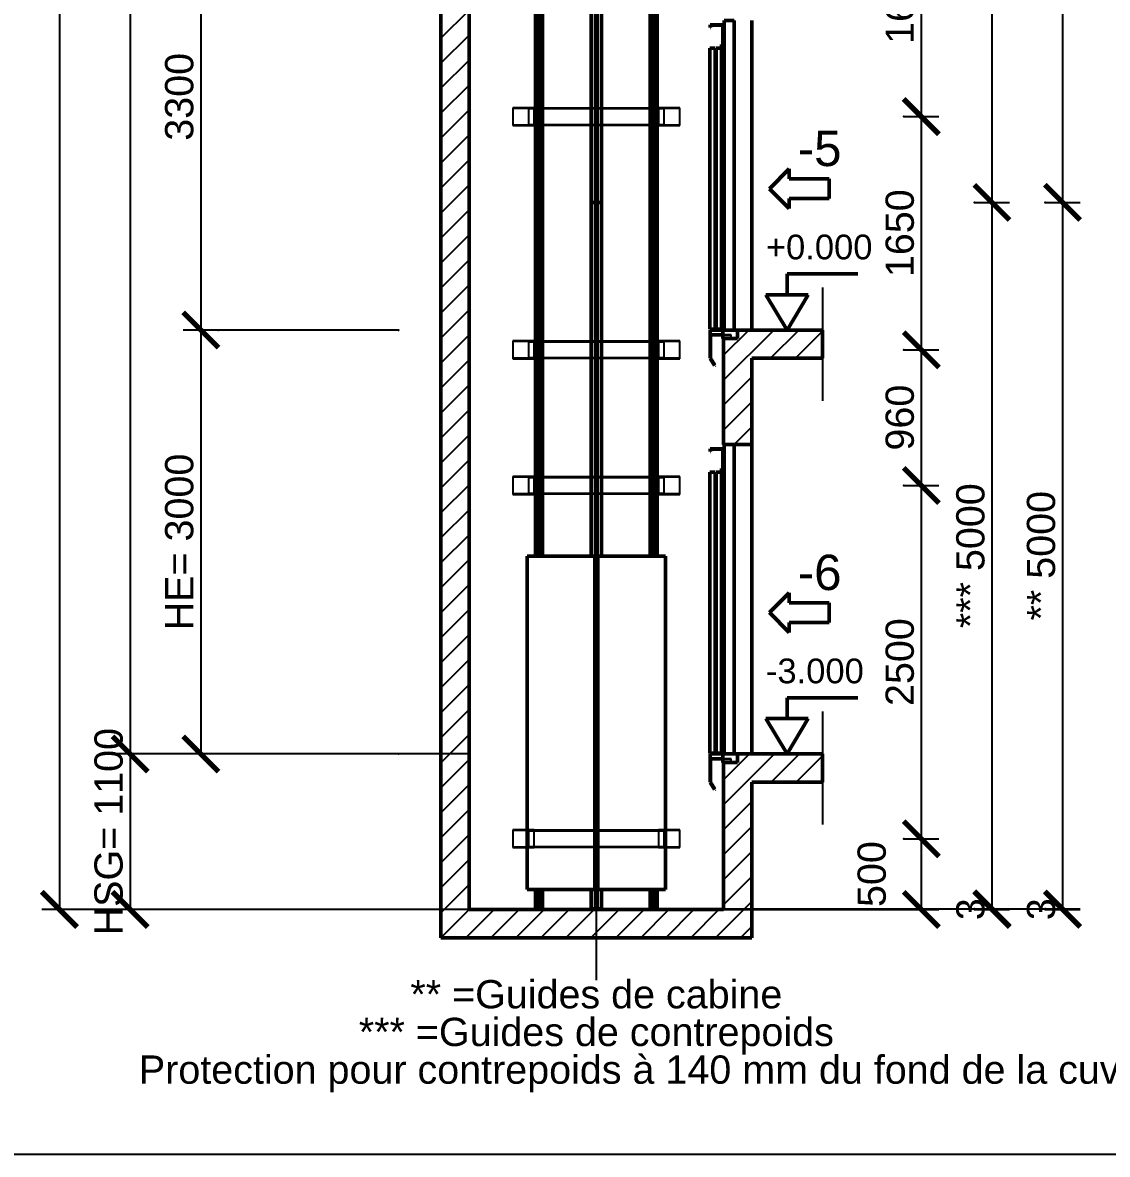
# Model space of a CAD drawing. Header units: millimetres. Extents: x -1795 to 75982, y -13206 to 25154.
# Drawn here: x 45393 to 53071, y -500 to 7508 of the extents above; entities that cross this region are included whole.
import ezdxf

# ---------------------------------------------------------------- set-up
doc = ezdxf.new("R2010")
doc.units = ezdxf.units.MM
doc.linetypes.add('AM_ISO02W050', pattern=[7.5, 6, -1.5])
doc.linetypes.add('AM_ISO08W050', pattern=[18, 12, -1.5, 3, -1.5])
for name, color, linetype, lineweight in [('AM_0', 7, 'Continuous', 50), ('LDCar-AM_0', 7, 'Continuous', 50), ('LDCar-AM_3', 6, 'AM_ISO02W050', 25), ('LDCar-AM_6', 2, 'Continuous', 35), ('LDCar-AM_7', 4, 'AM_ISO08W050', 25), ('LDGuides-AM_0', 7, 'Continuous', 50), ('LDGuides-AM_6', 2, 'Continuous', 35), ('LDRailBrackets-AM_3', 6, 'AM_ISO02W050', 25), ('LDRailBrackets-AM_6', 2, 'Continuous', 35), ('LDShaft-AM_0', 7, 'Continuous', 50), ('LDShaft-AM_4', 3, 'Continuous', 25), ('LDShaft-AM_5', 3, 'Continuous', 25), ('LDShaft-AM_6', 2, 'Continuous', 35), ('LDShaft-AM_7', 4, 'AM_ISO08W050', 25), ('LDShaft-AM_8', 1, 'Continuous', 25)]:
    doc.layers.add(name, color=color, linetype=linetype, lineweight=lineweight)
doc.layers.add('AM_VIEWS', color=1, linetype='Continuous', lineweight=25, plot=False)
doc.styles.add('LD', font='ARIALUNI.TTF')
doc.dimstyles.new('LIFT', dxfattribs={"dimtxt": 2.5, "dimasz": 2.5, "dimexe": 1.25, "dimexo": 0, "dimgap": 0.5, "dimtad": 1, "dimdec": 0, "dimzin": 1, "dimdsep": 46, "dimtxsty": 'LD', "dimblk": 'ARCHTICK', "dimcen": 0, "dimdle": 1, "dimclrd": 3, "dimclre": 3, "dimclrt": 4, "dimadec": 0, "dimazin": 0, "dimtp": 0.1, "dimtm": 0.1, "dimtfac": 0.71, "dimtdec": 0, "dimtix": 1, "dimtmove": 0, "dimatfit": 3, "dimfxl": 1, "dimtolj": 1, "dimarcsym": 0})

# ---------------------------------------------------------------- blocks, each defined once
blk = doc.blocks.new('LD_20150423131208_000000C4')
at = {"layer": 'LDShaft-AM_8'}
for p, q in [((-200, 6164), (0, 6364)), ((-200, 5987.2), (0, 6187.2)), ((-200, 5810.4), (0, 6010.4)), ((-200, 5633.6), (0, 5833.6)), ((-200, 5456.9), (0, 5656.9)), ((-200, 5280.1), (0, 5480.1)), ((-200, 5103.3), (0, 5303.3)), ((-200, 4926.5), (0, 5126.5)), ((-200, 4749.7), (0, 4949.7)), ((-200, 4573), (0, 4773)), ((-200, 4396.2), (0, 4596.2)), ((-200, 4219.4), (0, 4419.4)), ((-200, 4042.6), (0, 4242.6)), ((1800, 3744.5), (2155.5, 4100)), ((1800, 3921.3), (1978.7, 4100)), ((2132.2, 3900), (2332.2, 4100)), ((2309, 3900), (2500, 4091)), ((-200, 3865.9), (0, 4065.9)), ((-200, 3689.1), (0, 3889.1)), ((2485.8, 3900), (2500, 3914.2)), ((1800, 3567.8), (2000, 3767.8)), ((-200, 3512.3), (0, 3712.3)), ((-200, 3335.5), (0, 3535.5)), ((1800, 3391), (2000, 3591)), ((1875.8, 3290), (2000, 3414.2)), ((-200, 3158.8), (0, 3358.8)), ((-200, 2982), (0, 3182)), ((-200, 2805.2), (0, 3005.2)), ((-200, 2628.4), (0, 2828.4)), ((-200, 2451.7), (0, 2651.7)), ((-200, 2274.9), (0, 2474.9)), ((-200, 2098.1), (0, 2298.1)), ((-200, 1921.3), (0, 2121.3)), ((-200, 1744.5), (0, 1944.5)), ((-200, 1567.8), (0, 1767.8)), ((-200, 1391), (0, 1591)), ((-200, 1214.2), (0, 1414.2)), ((-200, 1037.4), (0, 1237.4)), ((-200, 860.7), (0, 1060.7)), ((1800, 739.3), (2160.7, 1100)), ((1800, 916.1), (1983.9, 1100)), ((2137.4, 900), (2337.4, 1100)), ((2314.2, 900), (2500, 1085.8)), ((-200, 683.9), (0, 883.9)), ((2491, 900), (2500, 909)), ((1800, 562.6), (2000, 762.6)), ((-200, 507.1), (0, 707.1)), ((1800, 385.8), (2000, 585.8)), ((-200, 330.3), (0, 530.3)), ((1800, 209), (2000, 409)), ((-200, 153.6), (0, 353.6)), ((-200, -23.2), (0, 176.8)), ((1800, 32.2), (2000, 232.2)), ((-200, -200), (0, 0)), ((-200, -200), (0, 0)), ((-23.2, -200), (176.8, 0)), ((330.3, -200), (530.3, 0)), ((507.1, -200), (707.1, 0)), ((683.9, -200), (883.9, 0)), ((1214.2, -200), (1414.2, 0)), ((1391, -200), (1591, 0)), ((1567.8, -200), (1767.8, 0)), ((1744.5, -200), (2000, 55.5)), ((153.6, -200), (353.6, 0)), ((860.7, -200), (1060.7, 0)), ((1037.4, -200), (1237.4, 0)), ((1921.3, -200), (2000, -121.3))]:
    blk.add_line(p, q, dxfattribs=at)
blk = doc.blocks.new('_ArchTick')
at = {"color": 0, "linetype": 'ByBlock', "const_width": 0.15}
blk.add_lwpolyline([(-0.5, -0.5), (0.5, 0.5)], dxfattribs=at)
blk = doc.blocks.new('*D439')
at = {"layer": 'LDShaft-AM_5', "color": 3, "transparency": 16777216}
for p, q in [((48053.5, 5333.3), (46528.5, 5333.3)), ((46653.5, 5333.3), (46653.5, 2333.3)), ((48053.5, 2333.3), (46528.5, 2333.3))]:
    blk.add_line(p, q, dxfattribs=at)
for p in [(48052.5, 5333.3), (48052.5, 2333.3)]:
    blk.add_point(p, dxfattribs=at)
at = {"layer": 'LDShaft-AM_5', "color": 3, "transparency": 16777216, "xscale": 250, "yscale": 250, "zscale": 250}
for p, rotation in [((46653.5, 5333.3), 90), ((46653.5, 2333.3), 270)]:
    blk.add_blockref('_ArchTick', p, dxfattribs=dict(at, rotation=rotation))
at = {"layer": 'LDShaft-AM_5', "color": 4, "transparency": 16777216, "insert": (46603.5, 3833.3), "char_height": 200, "attachment_point": 8, "rotation": 90, "style": 'LD'}
blk.add_mtext('HE= 3000', dxfattribs=at)
blk = doc.blocks.new('*D440')
at = {"layer": 'LDShaft-AM_5', "color": 3, "transparency": 16777216}
for p, q in [((46778.5, 8633.3), (46528.5, 8633.3)), ((46653.5, 8633.3), (46653.5, 5333.3)), ((46778.5, 5333.3), (46528.5, 5333.3))]:
    blk.add_line(p, q, dxfattribs=at)
for p in [(46777.5, 8633.3), (46777.5, 5333.3)]:
    blk.add_point(p, dxfattribs=at)
at = {"layer": 'LDShaft-AM_5', "color": 3, "transparency": 16777216, "xscale": 250, "yscale": 250, "zscale": 250}
for p, rotation in [((46653.5, 8633.3), 90), ((46653.5, 5333.3), 270)]:
    blk.add_blockref('_ArchTick', p, dxfattribs=dict(at, rotation=rotation))
at = {"layer": 'LDShaft-AM_5', "color": 4, "transparency": 16777216, "insert": (46603.5, 6983.3), "char_height": 200, "attachment_point": 8, "rotation": 90, "style": 'LD'}
blk.add_mtext('3300', dxfattribs=at)
blk = doc.blocks.new('LD_20150423131208_000000C6')
at = {"layer": 'LDShaft-AM_0'}
for p, q in [((0, 0), (0, 7340)), ((-200, 7199.9999), (-200, -200)), ((2000, 4100), (2000, 6290)), ((1900, 4099.9999), (1900, 4040)), ((2000, 4099.9999), (1900, 4099.9999)), ((2500, 4099.9999), (2000, 4099.9999)), ((2500, 3899.9999), (2500, 4099.9999)), ((1800, 4040), (1800, 3290)), ((1820, 4040), (1800, 4040)), ((1900, 4040), (1820, 4040)), ((2000, 3899.9999), (2500, 3899.9999)), ((2000, 3290), (2000, 3899.9999)), ((1800, 3290), (1820, 3290)), ((1820, 3290), (2000, 3290)), ((2000, 1100), (2000, 3290)), ((1900, 1099.9999), (1900, 1040)), ((2000, 1099.9999), (1900, 1099.9999)), ((2500, 1099.9999), (2000, 1099.9999)), ((2500, 899.9999), (2500, 1099.9999)), ((1800, 1040), (1800, 0)), ((1820, 1040), (1800, 1040)), ((1900, 1040), (1820, 1040)), ((2000, 899.9999), (2500, 899.9999)), ((2000, 0), (2000, 899.9999)), ((1800, 0), (0, 0)), ((2000, -200), (2000, 0)), ((-200, -200), (-20, -200)), ((-20, -200), (0, -200)), ((0, -200), (2000, -200))]:
    blk.add_line(p, q, dxfattribs=at)
blk = doc.blocks.new('LD_20150423131208_000000C7')
at = {"layer": 'LDCar-AM_0'}
for p, q in [((-10, 2500), (-490, 2500)), ((-490, 2500), (-490, 140)), ((-10, 140), (-10, 2500)), ((490, 2500), (10, 2500)), ((10, 2500), (10, 140)), ((490, 140), (490, 2500)), ((-490, 140), (-10, 140)), ((10, 140), (490, 140))]:
    blk.add_line(p, q, dxfattribs=at)
blk = doc.blocks.new('LD_20150423131208_000000C8')
at = {"layer": 'LDRailBrackets-AM_3'}
for p, q in [((-580, 63), (-590, 63)), ((-590, 63), (-590, 60)), ((-440, 60), (-590, 60)), ((-590, 60), (-590, -60)), ((-590, 60), (-580, 60)), ((-525, 63), (-580, 63)), ((-580, 63), (-580, 60)), ((-580, 60), (-580, 63)), ((-580, 60), (-525, 60)), ((-525, 60), (-525, 63)), ((-490, 63), (-525, 63)), ((-525, 63), (-525, 60)), ((-525, 60), (-490, 60)), ((-490, 60), (-490, 63)), ((-460, 63), (-490, 63)), ((-490, 63), (-490, 60)), ((-490, 60), (-460, 60)), ((480, 60), (-480, 60)), ((-480, 60), (-480, 57)), ((480, 57), (-480, 57)), ((-480, 57), (-480, -57)), ((-480, 57), (480, 57)), ((-440, 63), (-460, 63)), ((-460, 63), (-460, 60)), ((-460, 60), (-460, 63)), ((-460, 60), (-440, 60)), ((-440, 60), (-440, 63)), ((-440, -60), (-440, 60)), ((440, 63), (440, 60)), ((460, 63), (440, 63)), ((590, 60), (440, 60)), ((440, 60), (440, -60)), ((440, 60), (460, 60)), ((460, 60), (460, 63)), ((460, 63), (460, 60)), ((490, 63), (460, 63)), ((460, 60), (490, 60)), ((480, 57), (480, 60)), ((480, -57), (480, 57)), ((490, 63), (490, 60)), ((525, 63), (490, 63)), ((490, 60), (490, 63)), ((490, 60), (525, 60)), ((525, 63), (525, 60)), ((580, 63), (525, 63)), ((525, 60), (525, 63)), ((525, 60), (580, 60)), ((580, 60), (580, 63)), ((580, 63), (580, 60)), ((590, 63), (580, 63)), ((580, 60), (590, 60)), ((590, 60), (590, 63)), ((590, -60), (590, 60)), ((-590, -60), (-440, -60)), ((-580, -60), (-590, -60)), ((-590, -60), (-590, -63)), ((-590, -63), (-580, -63)), ((-525, -60), (-580, -60)), ((-580, -60), (-580, -63)), ((-580, -63), (-580, -60)), ((-580, -63), (-525, -63)), ((-525, -63), (-525, -60)), ((-490, -60), (-525, -60)), ((-525, -60), (-525, -63)), ((-525, -63), (-490, -63)), ((-490, -63), (-490, -60)), ((-460, -60), (-490, -60)), ((-490, -60), (-490, -63)), ((-490, -63), (-460, -63)), ((-480, -57), (480, -57)), ((480, -57), (-480, -57)), ((-480, -57), (-480, -60)), ((-480, -60), (480, -60)), ((-440, -60), (-460, -60)), ((-460, -60), (-460, -63)), ((-460, -63), (-460, -60)), ((-460, -63), (-440, -63)), ((-440, -63), (-440, -60)), ((440, -60), (590, -60)), ((440, -60), (440, -63)), ((460, -60), (440, -60)), ((440, -63), (460, -63)), ((460, -63), (460, -60)), ((460, -60), (460, -63)), ((490, -60), (460, -60)), ((460, -63), (490, -63)), ((480, -60), (480, -57)), ((490, -60), (490, -63)), ((525, -60), (490, -60)), ((490, -63), (490, -60)), ((490, -63), (525, -63)), ((525, -60), (525, -63)), ((580, -60), (525, -60)), ((525, -63), (525, -60)), ((525, -63), (580, -63)), ((580, -63), (580, -60)), ((580, -60), (580, -63)), ((590, -60), (580, -60)), ((580, -63), (590, -63)), ((590, -63), (590, -60))]:
    blk.add_line(p, q, dxfattribs=at)
blk = doc.blocks.new('*D448')
at = {"layer": 'LDShaft-AM_5', "color": 3, "transparency": 16777216}
for p, q in [((51628.5, 1733.3), (51878.5, 1733.3)), ((51753.5, 1733.3), (51753.5, 1233.3)), ((49453.5, 1233.3), (51878.5, 1233.3))]:
    blk.add_line(p, q, dxfattribs=at)
for p in [(51629.5, 1733.3), (49454.5, 1233.3)]:
    blk.add_point(p, dxfattribs=at)
at = {"layer": 'LDShaft-AM_5', "color": 3, "transparency": 16777216, "xscale": 250, "yscale": 250, "zscale": 250, "rotation": 90}
blk.add_blockref('_ArchTick', (51753.5, 1233.3), dxfattribs=at)
at = {"layer": 'LDShaft-AM_5', "color": 4, "transparency": 16777216, "insert": (51403.5, 1483.3), "char_height": 200, "attachment_point": 5, "rotation": 90, "style": 'LD'}
blk.add_mtext('500', dxfattribs=at)
blk = doc.blocks.new('_NONE')
blk = doc.blocks.new('LD_20150423131208_000000C9')
at = {"layer": 'LDRailBrackets-AM_3'}
for p, q in [((-580, 63), (-590, 63)), ((-590, 63), (-590, 60)), ((-440, 60), (-590, 60)), ((-590, 60), (-590, -60)), ((-590, 60), (-580, 60)), ((-525, 63), (-580, 63)), ((-580, 63), (-580, 60)), ((-580, 60), (-580, 63)), ((-580, 60), (-525, 60)), ((-525, 60), (-525, 63)), ((-490, 63), (-525, 63)), ((-525, 63), (-525, 60)), ((-525, 60), (-490, 60)), ((-490, 60), (-490, 63)), ((-460, 63), (-490, 63)), ((-490, 63), (-490, 60)), ((-490, 60), (-460, 60)), ((480, 60), (-480, 60)), ((-480, 60), (-480, 57)), ((480, 57), (-480, 57)), ((-480, 57), (-480, -57)), ((-480, 57), (480, 57)), ((-440, 63), (-460, 63)), ((-460, 63), (-460, 60)), ((-460, 60), (-460, 63)), ((-460, 60), (-440, 60)), ((-440, 60), (-440, 63)), ((-440, -60), (-440, 60)), ((440, 63), (440, 60)), ((460, 63), (440, 63)), ((590, 60), (440, 60)), ((440, 60), (440, -60)), ((440, 60), (460, 60)), ((460, 60), (460, 63)), ((460, 63), (460, 60)), ((490, 63), (460, 63)), ((460, 60), (490, 60)), ((480, 57), (480, 60)), ((480, -57), (480, 57)), ((490, 63), (490, 60)), ((525, 63), (490, 63)), ((490, 60), (490, 63)), ((490, 60), (525, 60)), ((525, 63), (525, 60)), ((580, 63), (525, 63)), ((525, 60), (525, 63)), ((525, 60), (580, 60)), ((580, 60), (580, 63)), ((580, 63), (580, 60)), ((590, 63), (580, 63)), ((580, 60), (590, 60)), ((590, 60), (590, 63)), ((590, -60), (590, 60)), ((-590, -60), (-440, -60)), ((-580, -60), (-590, -60)), ((-590, -60), (-590, -63)), ((-590, -63), (-580, -63)), ((-525, -60), (-580, -60)), ((-580, -60), (-580, -63)), ((-580, -63), (-580, -60)), ((-580, -63), (-525, -63)), ((-525, -63), (-525, -60)), ((-490, -60), (-525, -60)), ((-525, -60), (-525, -63)), ((-525, -63), (-490, -63)), ((-490, -63), (-490, -60)), ((-460, -60), (-490, -60)), ((-490, -60), (-490, -63)), ((-490, -63), (-460, -63)), ((-480, -57), (480, -57)), ((480, -57), (-480, -57)), ((-480, -57), (-480, -60)), ((-480, -60), (480, -60)), ((-440, -60), (-460, -60)), ((-460, -60), (-460, -63)), ((-460, -63), (-460, -60)), ((-460, -63), (-440, -63)), ((-440, -63), (-440, -60)), ((440, -60), (590, -60)), ((440, -60), (440, -63)), ((460, -60), (440, -60)), ((440, -63), (460, -63)), ((460, -63), (460, -60)), ((460, -60), (460, -63)), ((490, -60), (460, -60)), ((460, -63), (490, -63)), ((480, -60), (480, -57)), ((490, -60), (490, -63)), ((525, -60), (490, -60)), ((490, -63), (490, -60)), ((490, -63), (525, -63)), ((525, -60), (525, -63)), ((580, -60), (525, -60)), ((525, -63), (525, -60)), ((525, -63), (580, -63)), ((580, -63), (580, -60)), ((580, -60), (580, -63)), ((590, -60), (580, -60)), ((580, -63), (590, -63)), ((590, -63), (590, -60))]:
    blk.add_line(p, q, dxfattribs=at)
blk = doc.blocks.new('*D450')
at = {"layer": 'LDShaft-AM_5', "color": 3, "transparency": 16777216}
for p, q in [((51628.5, 4233.3), (51878.5, 4233.3)), ((51753.5, 4233.3), (51753.5, 1733.3)), ((51628.5, 1733.3), (51878.5, 1733.3))]:
    blk.add_line(p, q, dxfattribs=at)
for p in [(51629.5, 4233.3), (51629.5, 1733.3)]:
    blk.add_point(p, dxfattribs=at)
at = {"layer": 'LDShaft-AM_5', "color": 3, "transparency": 16777216, "xscale": 250, "yscale": 250, "zscale": 250}
for p, rotation in [((51753.5, 4233.3), 90), ((51753.5, 1733.3), 270)]:
    blk.add_blockref('_ArchTick', p, dxfattribs=dict(at, rotation=rotation))
at = {"layer": 'LDShaft-AM_5', "color": 4, "transparency": 16777216, "insert": (51703.5, 2983.3), "char_height": 200, "attachment_point": 8, "rotation": 90, "style": 'LD'}
blk.add_mtext('2500', dxfattribs=at)
blk = doc.blocks.new('LD_20150423131208_000000CA')
at = {"layer": 'LDRailBrackets-AM_3'}
for p, q in [((-580, 63), (-590, 63)), ((-590, 63), (-590, 60)), ((-440, 60), (-590, 60)), ((-590, 60), (-590, -60)), ((-590, 60), (-580, 60)), ((-525, 63), (-580, 63)), ((-580, 63), (-580, 60)), ((-580, 60), (-580, 63)), ((-580, 60), (-525, 60)), ((-525, 60), (-525, 63)), ((-490, 63), (-525, 63)), ((-525, 63), (-525, 60)), ((-525, 60), (-490, 60)), ((-490, 60), (-490, 63)), ((-460, 63), (-490, 63)), ((-490, 63), (-490, 60)), ((-490, 60), (-460, 60)), ((480, 60), (-480, 60)), ((-480, 60), (-480, 57)), ((480, 57), (-480, 57)), ((-480, 57), (-480, -57)), ((-480, 57), (480, 57)), ((-440, 63), (-460, 63)), ((-460, 63), (-460, 60)), ((-460, 60), (-460, 63)), ((-460, 60), (-440, 60)), ((-440, 60), (-440, 63)), ((-440, -60), (-440, 60)), ((440, 63), (440, 60)), ((460, 63), (440, 63)), ((590, 60), (440, 60)), ((440, 60), (440, -60)), ((440, 60), (460, 60)), ((460, 60), (460, 63)), ((460, 63), (460, 60)), ((490, 63), (460, 63)), ((460, 60), (490, 60)), ((480, 57), (480, 60)), ((480, -57), (480, 57)), ((490, 63), (490, 60)), ((525, 63), (490, 63)), ((490, 60), (490, 63)), ((490, 60), (525, 60)), ((525, 63), (525, 60)), ((580, 63), (525, 63)), ((525, 60), (525, 63)), ((525, 60), (580, 60)), ((580, 60), (580, 63)), ((580, 63), (580, 60)), ((590, 63), (580, 63)), ((580, 60), (590, 60)), ((590, 60), (590, 63)), ((590, -60), (590, 60)), ((-590, -60), (-440, -60)), ((-580, -60), (-590, -60)), ((-590, -60), (-590, -63)), ((-590, -63), (-580, -63)), ((-525, -60), (-580, -60)), ((-580, -60), (-580, -63)), ((-580, -63), (-580, -60)), ((-580, -63), (-525, -63)), ((-525, -63), (-525, -60)), ((-490, -60), (-525, -60)), ((-525, -60), (-525, -63)), ((-525, -63), (-490, -63)), ((-490, -63), (-490, -60)), ((-460, -60), (-490, -60)), ((-490, -60), (-490, -63)), ((-490, -63), (-460, -63)), ((-480, -57), (480, -57)), ((480, -57), (-480, -57)), ((-480, -57), (-480, -60)), ((-480, -60), (480, -60)), ((-440, -60), (-460, -60)), ((-460, -60), (-460, -63)), ((-460, -63), (-460, -60)), ((-460, -63), (-440, -63)), ((-440, -63), (-440, -60)), ((440, -60), (590, -60)), ((440, -60), (440, -63)), ((460, -60), (440, -60)), ((440, -63), (460, -63)), ((460, -63), (460, -60)), ((460, -60), (460, -63)), ((490, -60), (460, -60)), ((460, -63), (490, -63)), ((480, -60), (480, -57)), ((490, -60), (490, -63)), ((525, -60), (490, -60)), ((490, -63), (490, -60)), ((490, -63), (525, -63)), ((525, -60), (525, -63)), ((580, -60), (525, -60)), ((525, -63), (525, -60)), ((525, -63), (580, -63)), ((580, -63), (580, -60)), ((580, -60), (580, -63)), ((590, -60), (580, -60)), ((580, -63), (590, -63)), ((590, -63), (590, -60))]:
    blk.add_line(p, q, dxfattribs=at)
blk = doc.blocks.new('*D452')
at = {"layer": 'LDShaft-AM_5', "color": 3, "transparency": 16777216}
for p, q in [((51628.5, 5193.3), (51878.5, 5193.3)), ((51753.5, 5193.3), (51753.5, 4233.3)), ((51628.5, 4233.3), (51878.5, 4233.3))]:
    blk.add_line(p, q, dxfattribs=at)
for p in [(51629.5, 5193.3), (51629.5, 4233.3)]:
    blk.add_point(p, dxfattribs=at)
at = {"layer": 'LDShaft-AM_5', "color": 3, "transparency": 16777216, "xscale": 250, "yscale": 250, "zscale": 250}
for p, rotation in [((51753.5, 5193.3), 90), ((51753.5, 4233.3), 270)]:
    blk.add_blockref('_ArchTick', p, dxfattribs=dict(at, rotation=rotation))
at = {"layer": 'LDShaft-AM_5', "color": 4, "transparency": 16777216, "insert": (51703.5, 4713.3), "char_height": 200, "attachment_point": 8, "rotation": 90, "style": 'LD'}
blk.add_mtext('960', dxfattribs=at)
blk = doc.blocks.new('LD_20150423131208_000000CB')
at = {"layer": 'LDRailBrackets-AM_3'}
for p, q in [((-580, 63), (-590, 63)), ((-590, 63), (-590, 60)), ((-440, 60), (-590, 60)), ((-590, 60), (-590, -60)), ((-590, 60), (-580, 60)), ((-525, 63), (-580, 63)), ((-580, 63), (-580, 60)), ((-580, 60), (-580, 63)), ((-580, 60), (-525, 60)), ((-525, 60), (-525, 63)), ((-490, 63), (-525, 63)), ((-525, 63), (-525, 60)), ((-525, 60), (-490, 60)), ((-490, 60), (-490, 63)), ((-460, 63), (-490, 63)), ((-490, 63), (-490, 60)), ((-490, 60), (-460, 60)), ((480, 60), (-480, 60)), ((-480, 60), (-480, 57)), ((480, 57), (-480, 57)), ((-480, 57), (-480, -57)), ((-480, 57), (480, 57)), ((-440, 63), (-460, 63)), ((-460, 63), (-460, 60)), ((-460, 60), (-460, 63)), ((-460, 60), (-440, 60)), ((-440, 60), (-440, 63)), ((-440, -60), (-440, 60)), ((440, 63), (440, 60)), ((460, 63), (440, 63)), ((590, 60), (440, 60)), ((440, 60), (440, -60)), ((440, 60), (460, 60)), ((460, 60), (460, 63)), ((460, 63), (460, 60)), ((490, 63), (460, 63)), ((460, 60), (490, 60)), ((480, 57), (480, 60)), ((480, -57), (480, 57)), ((490, 63), (490, 60)), ((525, 63), (490, 63)), ((490, 60), (490, 63)), ((490, 60), (525, 60)), ((525, 63), (525, 60)), ((580, 63), (525, 63)), ((525, 60), (525, 63)), ((525, 60), (580, 60)), ((580, 60), (580, 63)), ((580, 63), (580, 60)), ((590, 63), (580, 63)), ((580, 60), (590, 60)), ((590, 60), (590, 63)), ((590, -60), (590, 60)), ((-590, -60), (-440, -60)), ((-580, -60), (-590, -60)), ((-590, -60), (-590, -63)), ((-590, -63), (-580, -63)), ((-525, -60), (-580, -60)), ((-580, -60), (-580, -63)), ((-580, -63), (-580, -60)), ((-580, -63), (-525, -63)), ((-525, -63), (-525, -60)), ((-490, -60), (-525, -60)), ((-525, -60), (-525, -63)), ((-525, -63), (-490, -63)), ((-490, -63), (-490, -60)), ((-460, -60), (-490, -60)), ((-490, -60), (-490, -63)), ((-490, -63), (-460, -63)), ((-480, -57), (480, -57)), ((480, -57), (-480, -57)), ((-480, -57), (-480, -60)), ((-480, -60), (480, -60)), ((-440, -60), (-460, -60)), ((-460, -60), (-460, -63)), ((-460, -63), (-460, -60)), ((-460, -63), (-440, -63)), ((-440, -63), (-440, -60)), ((440, -60), (590, -60)), ((440, -60), (440, -63)), ((460, -60), (440, -60)), ((440, -63), (460, -63)), ((460, -63), (460, -60)), ((460, -60), (460, -63)), ((490, -60), (460, -60)), ((460, -63), (490, -63)), ((480, -60), (480, -57)), ((490, -60), (490, -63)), ((525, -60), (490, -60)), ((490, -63), (490, -60)), ((490, -63), (525, -63)), ((525, -60), (525, -63)), ((580, -60), (525, -60)), ((525, -63), (525, -60)), ((525, -63), (580, -63)), ((580, -63), (580, -60)), ((580, -60), (580, -63)), ((590, -60), (580, -60)), ((580, -63), (590, -63)), ((590, -63), (590, -60))]:
    blk.add_line(p, q, dxfattribs=at)
blk = doc.blocks.new('*D454')
at = {"layer": 'LDShaft-AM_5', "color": 3, "transparency": 16777216}
for p, q in [((51628.5, 6843.3), (51878.5, 6843.3)), ((51753.5, 6843.3), (51753.5, 5193.3)), ((51628.5, 5193.3), (51878.5, 5193.3))]:
    blk.add_line(p, q, dxfattribs=at)
for p in [(51629.5, 6843.3), (51629.5, 5193.3)]:
    blk.add_point(p, dxfattribs=at)
at = {"layer": 'LDShaft-AM_5', "color": 3, "transparency": 16777216, "xscale": 250, "yscale": 250, "zscale": 250}
for p, rotation in [((51753.5, 6843.3), 90), ((51753.5, 5193.3), 270)]:
    blk.add_blockref('_ArchTick', p, dxfattribs=dict(at, rotation=rotation))
at = {"layer": 'LDShaft-AM_5', "color": 4, "transparency": 16777216, "insert": (51703.5, 6018.3), "char_height": 200, "attachment_point": 8, "rotation": 90, "style": 'LD'}
blk.add_mtext('1650', dxfattribs=at)
blk = doc.blocks.new('*D456')
at = {"layer": 'LDShaft-AM_5', "color": 3, "transparency": 16777216}
for p, q in [((51628.5, 8493.3), (51878.5, 8493.3)), ((51753.5, 8493.3), (51753.5, 6843.3)), ((51628.5, 6843.3), (51878.5, 6843.3))]:
    blk.add_line(p, q, dxfattribs=at)
for p in [(51629.5, 8493.3), (51629.5, 6843.3)]:
    blk.add_point(p, dxfattribs=at)
at = {"layer": 'LDShaft-AM_5', "color": 3, "transparency": 16777216, "xscale": 250, "yscale": 250, "zscale": 250}
for p, rotation in [((51753.5, 8493.3), 90), ((51753.5, 6843.3), 270)]:
    blk.add_blockref('_ArchTick', p, dxfattribs=dict(at, rotation=rotation))
at = {"layer": 'LDShaft-AM_5', "color": 4, "transparency": 16777216, "insert": (51703.5, 7668.3), "char_height": 200, "attachment_point": 8, "rotation": 90, "style": 'LD'}
blk.add_mtext('1650', dxfattribs=at)
blk = doc.blocks.new('LD_20150423131208_000000D2')
at = {"layer": 'LDGuides-AM_0'}
for p, q in [((0, 2500), (-25, 2500)), ((-25, 2500), (-25, 1162)), ((0, 1162), (0, 2500)), ((21.5, 2500), (0, 2500)), ((0, 2500), (0, 1162)), ((25, 2500), (21.5, 2500)), ((21.5, 2500), (21.5, 1162)), ((21.5, 1162), (21.5, 2500)), ((25, 1162), (25, 2500)), ((-25, 1122), (-25, -2500)), ((0, -2500), (0, 1122)), ((0, 1122), (0, -2500)), ((21.5, 1122), (21.5, -2500)), ((21.5, -2500), (21.5, 1122)), ((25, -2500), (25, 1122)), ((-25, -2500), (0, -2500)), ((0, -2500), (21.5, -2500)), ((21.5, -2500), (25, -2500))]:
    blk.add_line(p, q, dxfattribs=at)
blk = doc.blocks.new('LD_20150423131208_000000D6')
at = {"layer": 'LDGuides-AM_0'}
for p, q in [((0, 2500), (-25, 2500)), ((-25, 2500), (-25, -3)), ((0, -3), (0, 2500)), ((21.5, 2500), (0, 2500)), ((0, 2500), (0, -3)), ((25, 2500), (21.5, 2500)), ((21.5, 2500), (21.5, -3)), ((21.5, -3), (21.5, 2500)), ((25, -3), (25, 2500)), ((-25, -2363), (-25, -2500)), ((0, -2500), (0, -2363)), ((0, -2363), (0, -2500)), ((21.5, -2363), (21.5, -2500)), ((21.5, -2500), (21.5, -2363)), ((25, -2500), (25, -2363)), ((-25, -2500), (0, -2500)), ((0, -2500), (21.5, -2500)), ((21.5, -2500), (25, -2500))]:
    blk.add_line(p, q, dxfattribs=at)
blk = doc.blocks.new('LD_20150423131208_000000D7')
at = {"layer": 'LDGuides-AM_0'}
for p, q in [((-25, 2500), (-25, 1162)), ((-21.5, 2500), (-25, 2500)), ((-21.5, 1162), (-21.5, 2500)), ((-21.5, 2500), (-21.5, 1162)), ((0, 2500), (-21.5, 2500)), ((0, 2500), (0, 1162)), ((25, 2500), (0, 2500)), ((0, 1162), (0, 2500)), ((25, 1162), (25, 2500)), ((-25, 1122), (-25, -2500)), ((-21.5, -2500), (-21.5, 1122)), ((-21.5, 1122), (-21.5, -2500)), ((0, 1122), (0, -2500)), ((0, -2500), (0, 1122)), ((25, -2500), (25, 1122)), ((-25, -2500), (-21.5, -2500)), ((-21.5, -2500), (0, -2500)), ((0, -2500), (25, -2500))]:
    blk.add_line(p, q, dxfattribs=at)
blk = doc.blocks.new('*D474')
at = {"layer": 'LDShaft-AM_5', "color": 3, "transparency": 16777216}
for p, q in [((52128.5, 11236.3), (52378.5, 11236.3)), ((52253.5, 11236.3), (52253.5, 6236.3)), ((52128.5, 6236.3), (52378.5, 6236.3))]:
    blk.add_line(p, q, dxfattribs=at)
for p in [(52129.5, 11236.3), (52129.5, 6236.3)]:
    blk.add_point(p, dxfattribs=at)
at = {"layer": 'LDShaft-AM_5', "color": 3, "transparency": 16777216, "xscale": 250, "yscale": 250, "zscale": 250}
for p, rotation in [((52253.5, 11236.3), 90), ((52253.5, 6236.3), 270)]:
    blk.add_blockref('_ArchTick', p, dxfattribs=dict(at, rotation=rotation))
at = {"layer": 'LDShaft-AM_5', "color": 4, "transparency": 16777216, "insert": (52203.5, 8736.3), "char_height": 200, "attachment_point": 8, "rotation": 90, "style": 'LD'}
blk.add_mtext('5000', dxfattribs=at)
blk = doc.blocks.new('*D481')
at = {"layer": 'LDShaft-AM_5', "color": 3, "transparency": 16777216}
for p, q in [((52128.5, 1236.3), (52378.5, 1236.3)), ((52128.5, 1233.3), (52378.5, 1233.3)), ((52253.5, 1236.3), (52253.5, 1233.3))]:
    blk.add_line(p, q, dxfattribs=at)
for p in [(52129.5, 1236.3), (52129.5, 1233.3)]:
    blk.add_point(p, dxfattribs=at)
at = {"layer": 'LDShaft-AM_5', "color": 3, "transparency": 16777216, "xscale": 250, "yscale": 250, "zscale": 250, "rotation": 90}
blk.add_blockref('_ArchTick', (52253.5, 1233.3), dxfattribs=at)
at = {"layer": 'LDShaft-AM_5', "color": 4, "transparency": 16777216, "insert": (52203.5, 1234.8), "char_height": 200, "attachment_point": 8, "rotation": 90, "style": 'LD'}
blk.add_mtext('3', dxfattribs=at)
blk = doc.blocks.new('LD_20150423131208_000000DB')
at = {"layer": 'LDGuides-AM_0'}
for p, q in [((-25, 2500), (-25, -3)), ((-21.5, 2500), (-25, 2500)), ((-21.5, -3), (-21.5, 2500)), ((-21.5, 2500), (-21.5, -3)), ((0, 2500), (-21.5, 2500)), ((0, 2500), (0, -3)), ((25, 2500), (0, 2500)), ((0, -3), (0, 2500)), ((25, -3), (25, 2500)), ((-25, -2363), (-25, -2500)), ((-21.5, -2500), (-21.5, -2363)), ((-21.5, -2363), (-21.5, -2500)), ((0, -2363), (0, -2500)), ((0, -2500), (0, -2363)), ((25, -2500), (25, -2363)), ((-25, -2500), (-21.5, -2500)), ((-21.5, -2500), (0, -2500)), ((0, -2500), (25, -2500))]:
    blk.add_line(p, q, dxfattribs=at)
blk = doc.blocks.new('*D483')
at = {"layer": 'LDShaft-AM_5', "color": 3, "transparency": 16777216}
for p, q in [((52128.5, 6236.3), (52378.5, 6236.3)), ((52253.5, 6236.3), (52253.5, 1236.3)), ((52128.5, 1236.3), (52378.5, 1236.3))]:
    blk.add_line(p, q, dxfattribs=at)
for p in [(52129.5, 6236.3), (52129.5, 1236.3)]:
    blk.add_point(p, dxfattribs=at)
at = {"layer": 'LDShaft-AM_5', "color": 3, "transparency": 16777216, "xscale": 250, "yscale": 250, "zscale": 250}
for p, rotation in [((52253.5, 6236.3), 90), ((52253.5, 1236.3), 270)]:
    blk.add_blockref('_ArchTick', p, dxfattribs=dict(at, rotation=rotation))
at = {"layer": 'LDShaft-AM_5', "color": 4, "transparency": 16777216, "insert": (52203.5, 3736.3), "char_height": 200, "attachment_point": 8, "rotation": 90, "style": 'LD'}
blk.add_mtext('*** 5000', dxfattribs=at)
blk = doc.blocks.new('*D484')
at = {"layer": 'LDShaft-AM_5', "color": 3, "transparency": 16777216}
for p, q in [((48553.5, 23703.3), (45528.5, 23703.3)), ((45653.5, 23703.3), (45653.5, 1233.3)), ((48553.5, 1233.3), (45528.5, 1233.3))]:
    blk.add_line(p, q, dxfattribs=at)
for p in [(48552.5, 23703.3), (48552.5, 1233.3)]:
    blk.add_point(p, dxfattribs=at)
at = {"layer": 'LDShaft-AM_5', "color": 3, "transparency": 16777216, "xscale": 250, "yscale": 250, "zscale": 250}
for p, rotation in [((45653.5, 23703.3), 90), ((45653.5, 1233.3), 270)]:
    blk.add_blockref('_ArchTick', p, dxfattribs=dict(at, rotation=rotation))
at = {"layer": 'LDShaft-AM_5', "color": 4, "transparency": 16777216, "insert": (45603.5, 12468.3), "char_height": 200, "attachment_point": 8, "rotation": 90, "style": 'LD'}
blk.add_mtext('HS= 22470', dxfattribs=at)
blk = doc.blocks.new('*D486')
at = {"layer": 'LDShaft-AM_5', "color": 3, "transparency": 16777216}
for p, q in [((48553.5, 2333.3), (46028.5, 2333.3)), ((46153.5, 2333.3), (46153.5, 1233.3)), ((48553.5, 1233.3), (46028.5, 1233.3))]:
    blk.add_line(p, q, dxfattribs=at)
for p in [(48552.5, 2333.3), (48552.5, 1233.3)]:
    blk.add_point(p, dxfattribs=at)
at = {"layer": 'LDShaft-AM_5', "color": 3, "transparency": 16777216, "xscale": 250, "yscale": 250, "zscale": 250}
for p, rotation in [((46153.5, 2333.3), 90), ((46153.5, 1233.3), 270)]:
    blk.add_blockref('_ArchTick', p, dxfattribs=dict(at, rotation=rotation))
at = {"layer": 'LDShaft-AM_5', "color": 4, "transparency": 16777216, "insert": (46103.5, 1783.3), "char_height": 200, "attachment_point": 8, "rotation": 90, "style": 'LD'}
blk.add_mtext('HSG= 1100', dxfattribs=at)
blk = doc.blocks.new('*D487')
at = {"layer": 'LDShaft-AM_5', "color": 3, "transparency": 16777216}
for p, q in [((48553.5, 20303.3), (46028.5, 20303.3)), ((46153.5, 20303.3), (46153.5, 2333.3)), ((48553.5, 2333.3), (46028.5, 2333.3))]:
    blk.add_line(p, q, dxfattribs=at)
for p in [(48552.5, 20303.3), (48552.5, 2333.3)]:
    blk.add_point(p, dxfattribs=at)
at = {"layer": 'LDShaft-AM_5', "color": 3, "transparency": 16777216, "xscale": 250, "yscale": 250, "zscale": 250}
for p, rotation in [((46153.5, 20303.3), 90), ((46153.5, 2333.3), 270)]:
    blk.add_blockref('_ArchTick', p, dxfattribs=dict(at, rotation=rotation))
at = {"layer": 'LDShaft-AM_5', "color": 4, "transparency": 16777216, "insert": (46103.5, 11318.3), "char_height": 200, "attachment_point": 8, "rotation": 90, "style": 'LD'}
blk.add_mtext('HQ= 17970', dxfattribs=at)
blk = doc.blocks.new('LD_20150423131208_000000FC')
at = {"layer": 'LDShaft-AM_4'}
blk.add_line((700, 300), (700, -500.0001), dxfattribs=at)
blk = doc.blocks.new('LD_20150423131208_000000FD')
at = {"layer": 'LDShaft-AM_0'}
for p, q in [((20.5, 2190), (-50, 2190)), ((-50, 2190), (-50, 0)), ((20.5, 0), (20.5, 2190)), ((-50, 0), (20.5, 0))]:
    blk.add_line(p, q, dxfattribs=at)
blk = doc.blocks.new('LD_20150423131208_000000FE')
at = {"layer": 'LDCar-AM_0'}
for p, q in [((-50, 2160), (-150, 2160)), ((-150, 2160), (-150, 2140)), ((-150, 2140), (-147, 2140)), ((-147, 2157), (-50, 2157)), ((-147, 2140), (-147, 2157)), ((-60, 2157), (-60, 2003)), ((-67, 2020), (-70, 2020)), ((-70, 2020), (-70, 2000)), ((-67, 2003), (-67, 2020)), ((-50, 2003), (-67, 2003)), ((-113, 1995), (-151, 1995)), ((-151, 1995), (-151, 5)), ((-113, 5), (-113, 1995)), ((-70, 1995), (-108, 1995)), ((-108, 1995), (-108, 5)), ((-70, 2000), (-50, 2000)), ((-70, 5), (-70, 1995)), ((-60, 2000), (-60, 0)), ((-151, 5), (-113, 5)), ((-60, 0), (-150, 0)), ((-150, 0), (-150, -34)), ((-108, 5), (-70, 5)), ((-60, -34), (-60, 0)), ((-60, 0), (-50, 0)), ((-150, -34), (-60, -34)), ((-147, -34), (-150, -34)), ((-150, -34), (-150, -200)), ((-147, -200), (-147, -34)), ((-150, -200), (-147, -200)), ((-147.2, -200.2), (-149.8, -201.8)), ((-149.8, -201.8), (-119.8, -250.8)), ((-117.2, -249.2), (-147.2, -200.2)), ((-119.8, -250.8), (-117.2, -249.2))]:
    blk.add_line(p, q, dxfattribs=at)
at = {"layer": 'LDCar-AM_3'}
for p, q in [((-150, 1995), (-151, 1995)), ((-151, 1995), (-151, 5)), ((-114, 1995), (-150, 1995)), ((-150, 1995), (-150, 5)), ((-150, 5), (-150, 1995)), ((-113, 1995), (-114, 1995)), ((-114, 1995), (-114, 5)), ((-114, 5), (-114, 1995)), ((-113, 5), (-113, 1995)), ((-107, 1995), (-108, 1995)), ((-108, 1995), (-108, 5)), ((-71, 1995), (-107, 1995)), ((-107, 1995), (-107, 5)), ((-107, 5), (-107, 1995)), ((-70, 1995), (-71, 1995)), ((-71, 1995), (-71, 5)), ((-71, 5), (-71, 1995)), ((-70, 5), (-70, 1995)), ((-151, 5), (-150, 5)), ((-150, 5), (-114, 5)), ((-114, 5), (-113, 5)), ((-108, 5), (-107, 5)), ((-107, 5), (-71, 5)), ((-71, 5), (-70, 5))]:
    blk.add_line(p, q, dxfattribs=at)
at = {"layer": 'LDCar-AM_7'}
for p, q in [((-147, -34), (-147, -37)), ((-1, -34), (-147, -34)), ((-147, -37), (-4, -37)), ((-4, -37), (-4, -46)), ((-4, -46), (-1, -46)), ((-1, -46), (-1, -34))]:
    blk.add_line(p, q, dxfattribs=at)
blk = doc.blocks.new('LD_20150423131208_000000FF')
at = {"layer": 'LDShaft-AM_0'}
for p, q in [((700, 0), (-5, 0)), ((-5, 0), (-5, -60)), ((700, -0.0001), (700, 0)), ((-5, -60), (100, -60))]:
    blk.add_line(p, q, dxfattribs=at)
blk = doc.blocks.new('LD_ENTRY_FLOOR_R')
for p, q in [((0, 0), (-150, 250)), ((150, 250), (0, 0))]:
    blk.add_line(p, q)
at = {"layer": 'AM_0'}
for p, q in [((0, 397.7), (500, 397.7)), ((0, 250), (0, 397.7)), ((-150, 250), (150, 250))]:
    blk.add_line(p, q, dxfattribs=at)
blk = doc.blocks.new('LD_20150423131208_00000100')
at = {"layer": 'LDCar-AM_0'}
blk.add_blockref('LD_ENTRY_FLOOR_R', (0, 0), dxfattribs=at)
at = {"layer": 'LDCar-AM_0', "style": 'LD'}
blk.add_text('+0.000', height=175, dxfattribs=at).set_placement((-150, 500))
blk = doc.blocks.new('LD_ENTRY_R')
for p, q in [((0, 0), (140.6, 140.6)), ((140.6, 70.3), (140.6, 140.6)), ((0, 0), (140.6, -140.6)), ((140.6, 70.3), (422, 70.3)), ((422, -70.3), (422, 70.3)), ((140.6, -70.3), (422, -70.3)), ((140.6, -70.3), (140.6, -140.6))]:
    blk.add_line(p, q)
blk = doc.blocks.new('LD_20150423131208_00000101')
at = {"layer": 'LDCar-AM_0'}
blk.add_blockref('LD_ENTRY_R', (0, 0), dxfattribs=at)
at = {"layer": 'LDCar-AM_0', "style": 'LD'}
blk.add_text('-5', height=250, dxfattribs=at).set_placement((200, 160))
blk = doc.blocks.new('LD_20150423131208_00000102')
at = {"layer": 'LDShaft-AM_4'}
blk.add_line((700, 300), (700, -500.0001), dxfattribs=at)
blk = doc.blocks.new('LD_20150423131208_00000103')
at = {"layer": 'LDShaft-AM_0'}
for p, q in [((20.5, 2190), (-50, 2190)), ((-50, 2190), (-50, 0)), ((20.5, 0), (20.5, 2190)), ((-50, 0), (20.5, 0))]:
    blk.add_line(p, q, dxfattribs=at)
blk = doc.blocks.new('LD_20150423131208_00000104')
at = {"layer": 'LDShaft-AM_0'}
for p, q in [((700, 0), (-5, 0)), ((-5, 0), (-5, -60)), ((700, -0.0001), (700, 0)), ((-5, -60), (100, -60))]:
    blk.add_line(p, q, dxfattribs=at)
blk = doc.blocks.new('LD_20150423131208_00000105')
at = {"layer": 'LDCar-AM_0'}
blk.add_blockref('LD_ENTRY_FLOOR_R', (0, 0), dxfattribs=at)
at = {"layer": 'LDCar-AM_0', "style": 'LD'}
blk.add_text('-3.000', height=175, dxfattribs=at).set_placement((-150, 500))
blk = doc.blocks.new('LD_20150423131208_00000106')
at = {"layer": 'LDCar-AM_0'}
blk.add_blockref('LD_ENTRY_R', (0, 0), dxfattribs=at)
at = {"layer": 'LDCar-AM_0', "style": 'LD'}
blk.add_text('-6', height=250, dxfattribs=at).set_placement((200, 160))
blk = doc.blocks.new('LD_20150423131208_00000107')
at = {"layer": 'LDCar-AM_0'}
for p, q in [((-50, 2160), (-150, 2160)), ((-150, 2160), (-150, 2140)), ((-150, 2140), (-147, 2140)), ((-147, 2157), (-50, 2157)), ((-147, 2140), (-147, 2157)), ((-60, 2157), (-60, 2003)), ((-67, 2020), (-70, 2020)), ((-70, 2020), (-70, 2000)), ((-67, 2003), (-67, 2020)), ((-50, 2003), (-67, 2003)), ((-113, 1995), (-151, 1995)), ((-151, 1995), (-151, 5)), ((-113, 5), (-113, 1995)), ((-70, 1995), (-108, 1995)), ((-108, 1995), (-108, 5)), ((-70, 2000), (-50, 2000)), ((-70, 5), (-70, 1995)), ((-60, 2000), (-60, 0)), ((-151, 5), (-113, 5)), ((-60, 0), (-150, 0)), ((-150, 0), (-150, -34)), ((-108, 5), (-70, 5)), ((-60, -34), (-60, 0)), ((-60, 0), (-50, 0)), ((-150, -34), (-60, -34)), ((-147, -34), (-150, -34)), ((-150, -34), (-150, -200)), ((-147, -200), (-147, -34)), ((-150, -200), (-147, -200)), ((-147.2, -200.2), (-149.8, -201.8)), ((-149.8, -201.8), (-119.8, -250.8)), ((-117.2, -249.2), (-147.2, -200.2)), ((-119.8, -250.8), (-117.2, -249.2))]:
    blk.add_line(p, q, dxfattribs=at)
at = {"layer": 'LDCar-AM_3'}
for p, q in [((-150, 1995), (-151, 1995)), ((-151, 1995), (-151, 5)), ((-114, 1995), (-150, 1995)), ((-150, 1995), (-150, 5)), ((-150, 5), (-150, 1995)), ((-113, 1995), (-114, 1995)), ((-114, 1995), (-114, 5)), ((-114, 5), (-114, 1995)), ((-113, 5), (-113, 1995)), ((-107, 1995), (-108, 1995)), ((-108, 1995), (-108, 5)), ((-71, 1995), (-107, 1995)), ((-107, 1995), (-107, 5)), ((-107, 5), (-107, 1995)), ((-70, 1995), (-71, 1995)), ((-71, 1995), (-71, 5)), ((-71, 5), (-71, 1995)), ((-70, 5), (-70, 1995)), ((-151, 5), (-150, 5)), ((-150, 5), (-114, 5)), ((-114, 5), (-113, 5)), ((-108, 5), (-107, 5)), ((-107, 5), (-71, 5)), ((-71, 5), (-70, 5))]:
    blk.add_line(p, q, dxfattribs=at)
at = {"layer": 'LDCar-AM_7'}
for p, q in [((-147, -34), (-147, -37)), ((-1, -34), (-147, -34)), ((-147, -37), (-4, -37)), ((-4, -37), (-4, -46)), ((-4, -46), (-1, -46)), ((-1, -46), (-1, -34))]:
    blk.add_line(p, q, dxfattribs=at)
blk = doc.blocks.new('LD_20150423131208_00000108')
at = {"layer": 'LDShaft-AM_7'}
blk.add_line((0, -19570), (0, 3900), dxfattribs=at)
blk = doc.blocks.new('*D534')
at = {"layer": 'LDShaft-AM_5', "color": 3, "transparency": 16777216}
for p, q in [((52628.5, 1236.3), (52878.5, 1236.3)), ((52628.5, 1233.3), (52878.5, 1233.3)), ((52753.5, 1236.3), (52753.5, 1233.3))]:
    blk.add_line(p, q, dxfattribs=at)
for p in [(52629.5, 1236.3), (52629.5, 1233.3)]:
    blk.add_point(p, dxfattribs=at)
at = {"layer": 'LDShaft-AM_5', "color": 3, "transparency": 16777216, "xscale": 250, "yscale": 250, "zscale": 250, "rotation": 90}
blk.add_blockref('_ArchTick', (52753.5, 1233.3), dxfattribs=at)
at = {"layer": 'LDShaft-AM_5', "color": 4, "transparency": 16777216, "insert": (52703.5, 1234.8), "char_height": 200, "attachment_point": 8, "rotation": 90, "style": 'LD'}
blk.add_mtext('3', dxfattribs=at)
blk = doc.blocks.new('LD_20150423131208_00000109')
at = {"layer": 'LDGuides-AM_0'}
for p, q in [((-5, 2500), (-37.5, 2500)), ((-37.5, 2500), (-37.5, -2500)), ((5, 2500), (-5, 2500)), ((-5, 2500), (-5, -2500)), ((-5, -2500), (-5, 2500)), ((5, -2500), (5, 2500)), ((37.5, 2500), (5, 2500)), ((5, 2500), (5, -2500)), ((37.5, -2500), (37.5, 2500)), ((-37.5, -2500), (-5, -2500)), ((-5, -2500), (5, -2500)), ((5, -2500), (37.5, -2500))]:
    blk.add_line(p, q, dxfattribs=at)
blk = doc.blocks.new('*D536')
at = {"layer": 'LDShaft-AM_5', "color": 3, "transparency": 16777216}
for p, q in [((52628.5, 11236.3), (52878.5, 11236.3)), ((52753.5, 11236.3), (52753.5, 6236.3)), ((52628.5, 6236.3), (52878.5, 6236.3))]:
    blk.add_line(p, q, dxfattribs=at)
for p in [(52629.5, 11236.3), (52629.5, 6236.3)]:
    blk.add_point(p, dxfattribs=at)
at = {"layer": 'LDShaft-AM_5', "color": 3, "transparency": 16777216, "xscale": 250, "yscale": 250, "zscale": 250}
for p, rotation in [((52753.5, 11236.3), 90), ((52753.5, 6236.3), 270)]:
    blk.add_blockref('_ArchTick', p, dxfattribs=dict(at, rotation=rotation))
at = {"layer": 'LDShaft-AM_5', "color": 4, "transparency": 16777216, "insert": (52703.5, 8736.3), "char_height": 200, "attachment_point": 8, "rotation": 90, "style": 'LD'}
blk.add_mtext('5000', dxfattribs=at)
blk = doc.blocks.new('LD_20150423131208_0000010D')
at = {"layer": 'LDGuides-AM_0'}
for p, q in [((-5, 2500), (-37.5, 2500)), ((-37.5, 2500), (-37.5, -3)), ((5, 2500), (-5, 2500)), ((-5, 2500), (-5, -2500)), ((-5, -2500), (-5, 2500)), ((5, -2500), (5, 2500)), ((37.5, 2500), (5, 2500)), ((5, 2500), (5, -2500)), ((37.5, -3), (37.5, 2500)), ((-37.5, -2363), (-37.5, -2500)), ((37.5, -2500), (37.5, -2363)), ((-37.5, -2500), (-5, -2500)), ((-5, -2500), (5, -2500)), ((5, -2500), (37.5, -2500))]:
    blk.add_line(p, q, dxfattribs=at)
blk = doc.blocks.new('*D544')
at = {"layer": 'LDShaft-AM_5', "color": 3, "transparency": 16777216}
for p, q in [((52628.5, 6236.3), (52878.5, 6236.3)), ((52753.5, 6236.3), (52753.5, 1236.3)), ((49453.5, 1236.3), (52878.5, 1236.3))]:
    blk.add_line(p, q, dxfattribs=at)
for p in [(52629.5, 6236.3), (49454.5, 1236.3)]:
    blk.add_point(p, dxfattribs=at)
at = {"layer": 'LDShaft-AM_5', "color": 3, "transparency": 16777216, "xscale": 250, "yscale": 250, "zscale": 250}
for p, rotation in [((52753.5, 6236.3), 90), ((52753.5, 1236.3), 270)]:
    blk.add_blockref('_ArchTick', p, dxfattribs=dict(at, rotation=rotation))
at = {"layer": 'LDShaft-AM_5', "color": 4, "transparency": 16777216, "insert": (52703.5, 3736.3), "char_height": 200, "attachment_point": 8, "rotation": 90, "style": 'LD'}
blk.add_mtext('** 5000', dxfattribs=at)

msp = doc.modelspace()

# ---------------------------------------------------------------- linework, layer by layer
at = {"layer": 'AM_VIEWS'}
msp.add_lwpolyline([(44706.9, 25153.8), (54200.1, 25153.8), (54200.1, -500), (44706.9, -500)], close=True, dxfattribs=at)

# ---------------------------------------------------------------- block references
at = {"layer": 'LDCar-AM_6'}
for name, p in [('LD_20150423131208_000000FE', (50408.5, 5333.3)), ('LD_20150423131208_00000101', (50678.5, 6333.3)), ('LD_20150423131208_00000100', (50803.5, 5333.3)), ('LD_20150423131208_00000107', (50408.5, 2333.3)), ('LD_20150423131208_000000C7', (49453.5, 1233.3)), ('LD_20150423131208_00000106', (50678.5, 3333.3)), ('LD_20150423131208_00000105', (50803.5, 2333.3))]:
    msp.add_blockref(name, p, dxfattribs=at)
at = {"layer": 'LDGuides-AM_6'}
for name, p in [('LD_20150423131208_000000D7', (49048.5, 8736.3)), ('LD_20150423131208_00000109', (49453.5, 8736.3)), ('LD_20150423131208_000000D2', (49858.5, 8736.3)), ('LD_20150423131208_000000DB', (49048.5, 3736.3)), ('LD_20150423131208_0000010D', (49453.5, 3736.3)), ('LD_20150423131208_000000D6', (49858.5, 3736.3))]:
    msp.add_blockref(name, p, dxfattribs=at)
at = {"layer": 'LDRailBrackets-AM_6'}
for name, p in [('LD_20150423131208_000000CB', (49453.5, 6843.3)), ('LD_20150423131208_000000CA', (49453.5, 5193.3)), ('LD_20150423131208_000000C9', (49453.5, 4233.3)), ('LD_20150423131208_000000C8', (49453.5, 1733.3))]:
    msp.add_blockref(name, p, dxfattribs=at)
at = {"layer": 'LDShaft-AM_6'}
for name, p in [('LD_20150423131208_00000108', (49453.5, 20303.3)), ('LD_20150423131208_000000C4', (48553.5, 1233.3)), ('LD_20150423131208_000000C6', (48553.5, 1233.3)), ('LD_20150423131208_000000FD', (50408.5, 5333.3)), ('LD_20150423131208_000000FC', (50353.5, 5333.3)), ('LD_20150423131208_000000FF', (50353.5, 5333.3)), ('LD_20150423131208_00000103', (50408.5, 2333.3)), ('LD_20150423131208_00000102', (50353.5, 2333.3)), ('LD_20150423131208_00000104', (50353.5, 2333.3))]:
    msp.add_blockref(name, p, dxfattribs=at)

# ---------------------------------------------------------------- texts
at = {"layer": 'LDShaft-AM_0', "insert": (49453.5, 733.3), "char_height": 200, "attachment_point": 2, "line_spacing_factor": 0.8, "style": 'LD'}
msp.add_mtext('\\fArial Unicode MS|b0|i0|u0;\\C256;** =Guides de cabine\\P*** =Guides de contrepoids\\P             Protection pour contrepoids à 140 mm du fond de la cuvette.', dxfattribs=at)

# ---------------------------------------------------------------- dimensions: what is measured, and where the dimension line sits
at = {"layer": 'LDShaft-AM_5'}
for base, p1, p2, text, picture, middle in [((45653.5, 12468.3), (48553.5, 1233.3), (48553.5, 23703.3), 'HS= <>', '*D484', (45653.5, 12468.3)), ((46153.5, 11318.3), (48553.5, 2333.3), (48553.5, 20303.3), 'HQ= <>', '*D487', (46153.5, 11318.3)), ((52753.5, 3736.3), (49453.5, 1236.3), (52628.5, 6236.3), '** <>', '*D544', (52753.5, 3736.3)), ((52253.5, 3736.3), (52128.5, 1236.3), (52128.5, 6236.3), '*** <>', '*D483', (52253.5, 3736.3)), ((46653.5, 3833.3), (48053.5, 2333.3), (48053.5, 5333.3), 'HE= <>', '*D439', (46653.5, 3833.3)), ((46153.5, 1783.3), (48553.5, 1233.3), (48553.5, 2333.3), 'HSG= <>', '*D486', (46153.5, 1783.3))]:
    dim = msp.add_linear_dim(base=base, p1=p1, p2=p2, angle=90, text=text, dimstyle='LIFT', override={"dimscale": 100, "dimtxt": 2, "dimtix": 1}, dxfattribs=at)
    dim.commit()
    dim.dimension.update_dxf_attribs({"geometry": picture, "text_midpoint": middle})
for base, p1, p2, override, picture, middle in [((52253.5, 8736.3), (52128.5, 6236.3), (52128.5, 11236.3), {"dimscale": 100, "dimtxt": 2, "dimtix": 1}, '*D474', (52253.5, 8736.3)), ((52753.5, 8736.3), (52628.5, 6236.3), (52628.5, 11236.3), {"dimscale": 100, "dimtxt": 2, "dimtix": 1}, '*D536', (52753.5, 8736.3)), ((46653.5, 6983.3), (46778.5, 5333.3), (46778.5, 8633.3), {"dimscale": 100, "dimtxt": 2, "dimtix": 1}, '*D440', (46653.5, 6983.3)), ((51753.5, 7668.3), (51628.5, 6843.3), (51628.5, 8493.3), {"dimscale": 100, "dimtxt": 2, "dimtix": 1}, '*D456', (51753.5, 7668.3)), ((51753.5, 6018.3), (51628.5, 5193.3), (51628.5, 6843.3), {"dimscale": 100, "dimtxt": 2, "dimtix": 1}, '*D454', (51753.5, 6018.3)), ((51753.5, 4713.3), (51628.5, 4233.3), (51628.5, 5193.3), {"dimscale": 100, "dimtxt": 2, "dimtix": 1}, '*D452', (51753.5, 4713.3)), ((51753.5, 2983.3), (51628.5, 1733.3), (51628.5, 4233.3), {"dimscale": 100, "dimtxt": 2, "dimtix": 1}, '*D450', (51753.5, 2983.3)), ((51753.5, 1483.3), (49453.5, 1233.3), (51628.5, 1733.3), {"dimscale": 100, "dimtxt": 2, "dimblk2": 'NONE', "dimtix": 1, "dimtmove": 2}, '*D448', (51403.5, 1483.3)), ((52253.5, 1234.8), (52128.5, 1233.3), (52128.5, 1236.3), {"dimscale": 100, "dimtxt": 2, "dimblk2": 'NONE', "dimtix": 1}, '*D481', (52253.5, 1234.8)), ((52753.5, 1234.8), (52628.5, 1233.3), (52628.5, 1236.3), {"dimscale": 100, "dimtxt": 2, "dimblk2": 'NONE', "dimtix": 1}, '*D534', (52753.5, 1234.8))]:
    dim = msp.add_linear_dim(base=base, p1=p1, p2=p2, angle=90, dimstyle='LIFT', override=override, dxfattribs=at)
    dim.commit()
    dim.dimension.update_dxf_attribs({"geometry": picture, "text_midpoint": middle})

doc.saveas('drawing.dxf')
